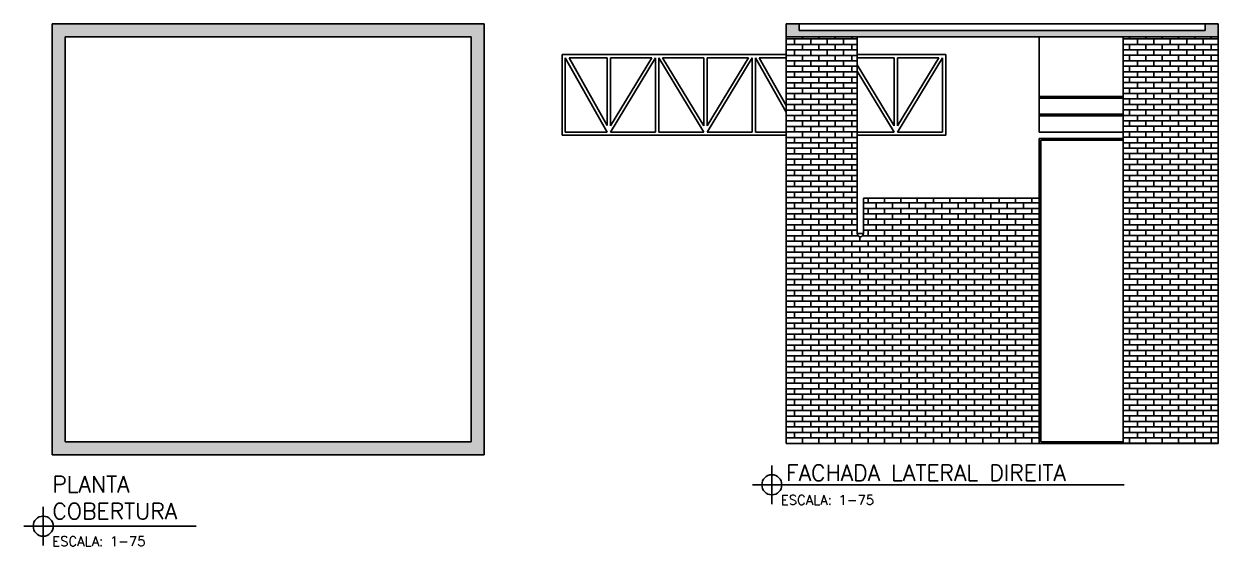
# Model space of a CAD drawing. Header units: millimetres. Extents: x 4 to 107, y -19 to 38.
# Drawn here: x 4.06 to 41.11, y 22.05 to 38.23 of the extents above; entities that cross this region are included whole.
import ezdxf

# ---------------------------------------------------------------- set-up
doc = ezdxf.new("R2010")
doc.units = ezdxf.units.MM
for name, color, linetype in [('ALVENARIA', 4, 'Continuous'), ('CAIXILHOS', 1, 'Continuous'), ('HACHURA', 253, 'Continuous'), ('TEXTOS', 2, 'Continuous')]:
    doc.layers.add(name, color=color, linetype=linetype)
doc.styles.add('Simples padrao', font='simplex.shx', dxfattribs={"height": 0.025})

msp = doc.modelspace()

# ---------------------------------------------------------------- hatches: boundary and pattern name
at = {"layer": 'HACHURA', "ltscale": 0.025}
h = msp.add_hatch(color=256, dxfattribs=at)
h.dxf.hatch_style = 1
h.paths.add_polyline_path([(18.338, 38.23), (4.938, 38.23), (4.938, 24.88), (18.338, 24.88)])
h.paths.add_polyline_path([(17.938, 37.83), (17.938, 25.28), (5.338, 25.28), (5.338, 37.83)], flags=16)
h = msp.add_hatch(color=256, dxfattribs=at)
h.dxf.hatch_style = 1
h.paths.add_polyline_path([(41.108, 38.23), (40.708, 38.23), (40.708, 38.03), (28.108, 38.03), (28.108, 38.23), (27.708, 38.23), (27.708, 37.83), (41.108, 37.83)])
h = msp.add_hatch(dxfattribs=at)
h.set_pattern_fill('AR-BRSTD', color=256, scale=0.0025)
h.set_pattern_definition([(0, (27.70756, 25.23042), (0, 0.1693545), []), (90, (27.70756, 25.23042), (-0.254, 0.1693545), [0.1693545, -0.1693545])])
h.paths.add_polyline_path([(35.558, 32.83), (30.108, 32.83), (30.108, 31.73, -1), (29.908, 31.73), (29.908, 34.68), (29.908, 37.83), (27.708, 37.83), (27.708, 34.78), (27.708, 25.23), (35.558, 25.23)])
h = msp.add_hatch(dxfattribs=at)
h.set_pattern_fill('AR-BRSTD', color=256, scale=0.0025)
h.paths.add_polyline_path([(41.108, 37.83), (38.158, 37.83), (38.158, 25.23), (41.108, 25.23)])

# ---------------------------------------------------------------- linework, layer by layer
at = {"layer": 'ALVENARIA', "ltscale": 0.025}
for p, q in [((18.338, 38.23), (4.938, 38.23)), ((4.938, 38.23), (4.938, 24.88)), ((18.338, 24.88), (18.338, 38.23)), ((27.708, 37.83), (27.708, 38.23)), ((27.708, 38.23), (28.108, 38.23)), ((28.108, 38.23), (28.108, 38.03)), ((41.108, 38.23), (40.708, 38.23)), ((40.708, 38.23), (40.708, 38.03)), ((41.108, 37.83), (41.108, 38.23)), ((17.938, 37.83), (5.338, 37.83)), ((5.338, 37.83), (5.338, 25.28)), ((17.938, 25.28), (17.938, 37.83)), ((27.708, 25.23), (27.708, 37.83)), ((27.708, 37.83), (41.108, 37.83)), ((28.108, 38.03), (40.708, 38.03)), ((29.908, 34.68), (29.908, 37.83)), ((35.558, 34.88), (35.558, 37.83)), ((38.158, 37.83), (38.158, 25.23)), ((41.108, 25.23), (41.108, 37.83)), ((35.558, 34.88), (38.158, 34.88)), ((29.908, 34.68), (29.908, 31.73)), ((35.558, 34.68), (38.158, 34.68)), ((35.558, 32.83), (35.558, 34.68)), ((30.108, 31.73), (30.108, 32.83)), ((30.108, 32.83), (35.558, 32.83)), ((35.558, 32.83), (35.558, 25.23)), ((29.908, 31.73), (30.108, 31.73)), ((5.338, 25.28), (17.938, 25.28)), ((27.708, 25.23), (41.108, 25.23)), ((4.938, 24.88), (18.338, 24.88))]:
    msp.add_line(p, q, dxfattribs=at)
at = {"layer": 'ALVENARIA', "color": 1, "ltscale": 0.025}
msp.add_line((28.108, 38.23), (40.708, 38.23), dxfattribs=at)
at = {"layer": 'ALVENARIA', "ltscale": 0.025}
msp.add_arc((30.008, 31.73), 0.1, 180, 0, dxfattribs=at)
at = {"layer": 'CAIXILHOS', "color": 3, "ltscale": 0.025}
for p, q in [((26.658, 37.28), (20.755, 37.28)), ((20.755, 37.28), (20.755, 34.78)), ((20.855, 37.18), (22.155, 34.88)), ((20.855, 37.18), (20.855, 34.88)), ((22.155, 37.18), (20.97, 37.18)), ((20.97, 37.18), (22.155, 35.084)), ((22.155, 37.18), (22.155, 35.084)), ((23.538, 37.18), (22.255, 37.18)), ((22.255, 37.18), (22.255, 35.073)), ((22.255, 34.88), (23.655, 37.18)), ((22.255, 35.073), (23.538, 37.18)), ((23.655, 37.18), (23.655, 34.88)), ((23.755, 37.18), (23.755, 34.88)), ((23.755, 37.18), (25.155, 34.88)), ((25.155, 37.18), (23.872, 37.18)), ((23.872, 37.18), (25.155, 35.073)), ((25.155, 37.18), (25.155, 35.073)), ((25.255, 37.18), (25.255, 35.073)), ((26.538, 37.18), (25.255, 37.18)), ((25.255, 34.88), (26.655, 37.18)), ((25.255, 35.073), (26.538, 37.18)), ((26.655, 37.18), (26.655, 34.88)), ((27.708, 37.28), (26.658, 37.28)), ((26.758, 37.18), (27.708, 35.5)), ((26.758, 34.88), (26.758, 37.18)), ((27.708, 37.18), (26.872, 37.18)), ((26.872, 37.18), (27.708, 35.703)), ((32.658, 37.28), (29.908, 37.28)), ((31.058, 37.18), (29.908, 37.18)), ((31.058, 37.18), (31.058, 35.073)), ((31.158, 37.18), (31.158, 35.073)), ((32.44, 37.18), (31.158, 37.18)), ((31.158, 34.88), (32.558, 37.18)), ((31.158, 35.073), (32.44, 37.18)), ((32.558, 37.18), (32.558, 34.88)), ((32.658, 34.78), (32.658, 37.28)), ((29.908, 36.962), (31.058, 35.073)), ((29.908, 36.77), (31.058, 34.88)), ((20.855, 34.88), (22.155, 34.88)), ((22.255, 34.88), (23.655, 34.88)), ((22.255, 34.88), (23.655, 34.88)), ((23.755, 34.88), (25.155, 34.88)), ((25.255, 34.88), (26.655, 34.88)), ((26.758, 34.88), (27.708, 34.88)), ((29.908, 34.88), (31.058, 34.88)), ((29.908, 34.88), (31.058, 34.88)), ((31.158, 34.88), (32.558, 34.88)), ((31.158, 34.88), (32.558, 34.88)), ((20.755, 34.78), (26.658, 34.78)), ((26.658, 34.78), (27.708, 34.78)), ((29.908, 34.78), (32.658, 34.78))]:
    msp.add_line(p, q, dxfattribs=at)
at = {"layer": 'CAIXILHOS', "ltscale": 0.025}
for p, q in [((35.558, 35.98), (38.158, 35.98)), ((35.558, 35.93), (38.158, 35.93)), ((35.558, 35.43), (38.158, 35.43)), ((35.558, 35.38), (38.158, 35.38)), ((35.608, 34.63), (38.158, 34.63)), ((35.608, 32.83), (35.608, 34.63)), ((35.608, 32.83), (35.608, 25.28)), ((35.608, 25.28), (38.158, 25.28))]:
    msp.add_line(p, q, dxfattribs=at)
at = {"layer": 'TEXTOS'}
for p, q in [((27.262, 23.946), (27.262, 24.546)), ((27.262, 23.946), (26.662, 23.946)), ((27.262, 23.946), (27.262, 23.346)), ((27.262, 23.946), (38.193, 23.946)), ((4.657, 22.664), (4.657, 23.264)), ((4.657, 22.664), (4.057, 22.664)), ((4.657, 22.664), (4.657, 22.064)), ((4.657, 22.664), (9.4, 22.664))]:
    msp.add_line(p, q, dxfattribs=at)
for centre in [(27.262, 23.946), (4.657, 22.664)]:
    msp.add_circle(centre, 0.311, dxfattribs=at)

# ---------------------------------------------------------------- texts
at = {"layer": 'TEXTOS', "attachment_point": 1, "style": 'Simples padrao'}
for s, width, heights, insert, char_height in [('FACHADA LATERAL DIREITA', 10.60064, [0.5], (27.708, 24.566), 0.5), ('PLANTA\\PCOBERTURA', 4.94727, [0], (4.938, 24.213), 0.5), ('ESCALA: 1-75', 5.45919, [0], (27.543, 23.629), 0.3), ('ESCALA: 1-75', 5.45919, [0], (4.938, 22.347), 0.3)]:
    msp.add_mtext_dynamic_manual_height_columns(s, width=width, gutter_width=0.125, heights=heights, dxfattribs=dict(at, insert=insert, char_height=char_height))

doc.saveas('drawing.dxf')
